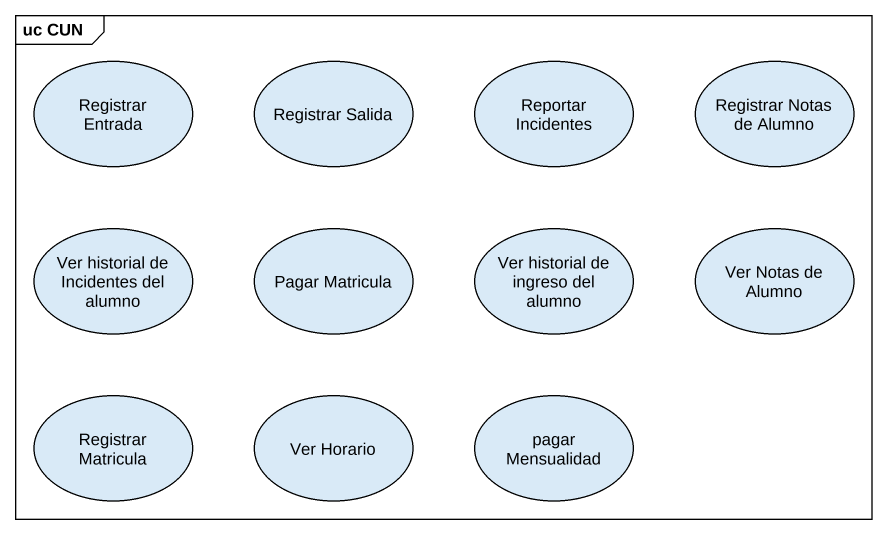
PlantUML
@startuml
mainframe uc CUN
usecase "Registrar Entrada" as Registrar_Entrada
usecase "Registrar Salida" as Registrar_Salida
usecase "Reportar Incidentes" as Reportar_Incidentes
usecase "Registrar Notas de Alumno" as Registrar_Notas_de_Alumno
usecase "Ver historial de Incidentes del alumno" as Ver_historial_de_Incidentes
usecase "Pagar Matricula" as Pagar_Matricula
usecase "Ver historial de ingreso del alumno" as Ver_historial_de_ingreso
usecase "Ver Notas de Alumno" as Ver_Notas_de_Alumno
usecase "Registrar Matricula" as Registrar_Matricula
usecase "Ver Horario" as Ver_Horario
usecase "pagar Mensualidad" as pagar_Mensualidad
@enduml
